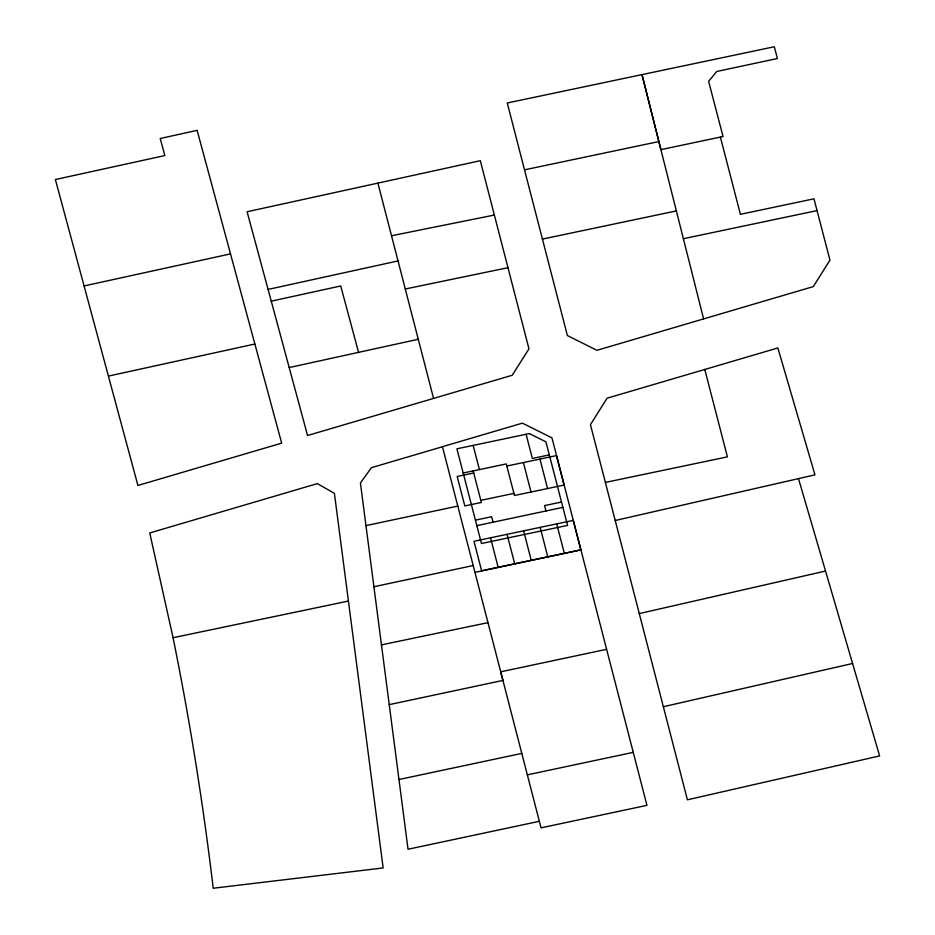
<?xml version="1.0" encoding="UTF-8"?>
<svg xmlns="http://www.w3.org/2000/svg" width="935" height="935" viewBox="0 0 935 935"><rect width="100%" height="100%" fill="white"/><g stroke="black" fill="none" stroke-linecap="round" stroke-linejoin="round"><path stroke-width="1.4" d="M615.218 520.503L814.958 474.851L777.862 347.96L607.107 398.205L590.441 424.654L687.412 799.799L879.625 755.924L798.49 478.615M442.477 446.743L371.405 467.675L360.431 483.033L408.034 849.249L539.355 821.304L541.038 827.849L646.95 805.351L551.966 437.884L522.396 423.146L442.43 446.708L502.936 680.423L389.24 704.639M639.271 613.582L825.535 571.051M663.347 706.72L852.58 663.488M377.904 183.108L480.309 160.691L528.965 348.86L512.216 375.262L307.557 435.511L247.097 211.754L377.904 183.108L433.571 398.415M84.138 285.946L230.513 253.888L281.669 443.143L137.912 485.464L55.375 179.532L164.84 155.561L160.224 138.509L197.121 130.339L230.513 253.888M268.1 289.418L398.029 260.935M271.267 301.175L340.726 285.97L358.561 352.366M108.507 376.069L254.869 344.022M289.195 367.56L418.284 339.276M365.971 525.622L457.834 506.069M373.906 586.736L473.227 565.535M398.964 779.521L521.788 753.4M476.838 525.657L562.905 507.366M474.98 572.384L580.892 549.874L573.26 520.409L473.963 541.283L481.595 570.736L580.892 549.874M606.605 649.322L500.704 671.821L539.355 821.304M527.328 774.858L633.252 752.359M658.871 141.559L641.994 74.613L660.905 149.647L723.047 136.533L708.625 81.333L716.713 71.481L777.394 58.531L774.32 46.75L507.261 102.99L524.512 169.843L658.871 141.559L703.599 318.905M542.452 239.091L676.367 210.913M683.38 238.717L817.05 210.597L829.964 260.152L813.298 286.601L596.939 350.321L567.381 335.536L524.512 169.843M463.199 472.993L506.279 463.935L514.472 495.492L564.121 485.066L556.489 455.602L506.84 466.039M549.312 454.901L532.366 458.454L526.101 434.272M473.729 472.993L457.18 476.464L464.812 505.928L481.361 502.457L473.18 470.901M480.812 500.354L513.911 493.399M605.377 482.425L727.407 456.864L704.78 369.454M475.401 520.129L491.623 516.716L493.049 522.209M561.526 502.037L544.579 505.59L545.97 510.966M405.276 288.997L507.974 267.69M173.069 637.717L149.74 532.962L317.339 483.605L334.414 493.364L383.151 867.949L213.168 888.25L212.701 883.797C202.72 801.283 189.595 719.167 173.069 637.717L348.428 601.065M381.468 644.87L487.988 622.652M391.52 235.76L494.358 215.05M817.05 210.597L813.976 198.816L740.403 214.314L720.394 137.094M539.939 459.085L547.571 488.537M556.711 523.892L564.343 553.356M523.39 462.556L531.022 492.02M540.161 527.375L547.793 556.828M523.612 530.846L531.244 560.31M507.062 534.329L514.694 563.782M473.145 445.399L479.41 469.592M490.513 537.8L498.145 567.264M529.374 433.583L456.923 448.8L481.455 543.504L567.58 525.4L545.923 441.834L529.374 433.583"/></g></svg>
